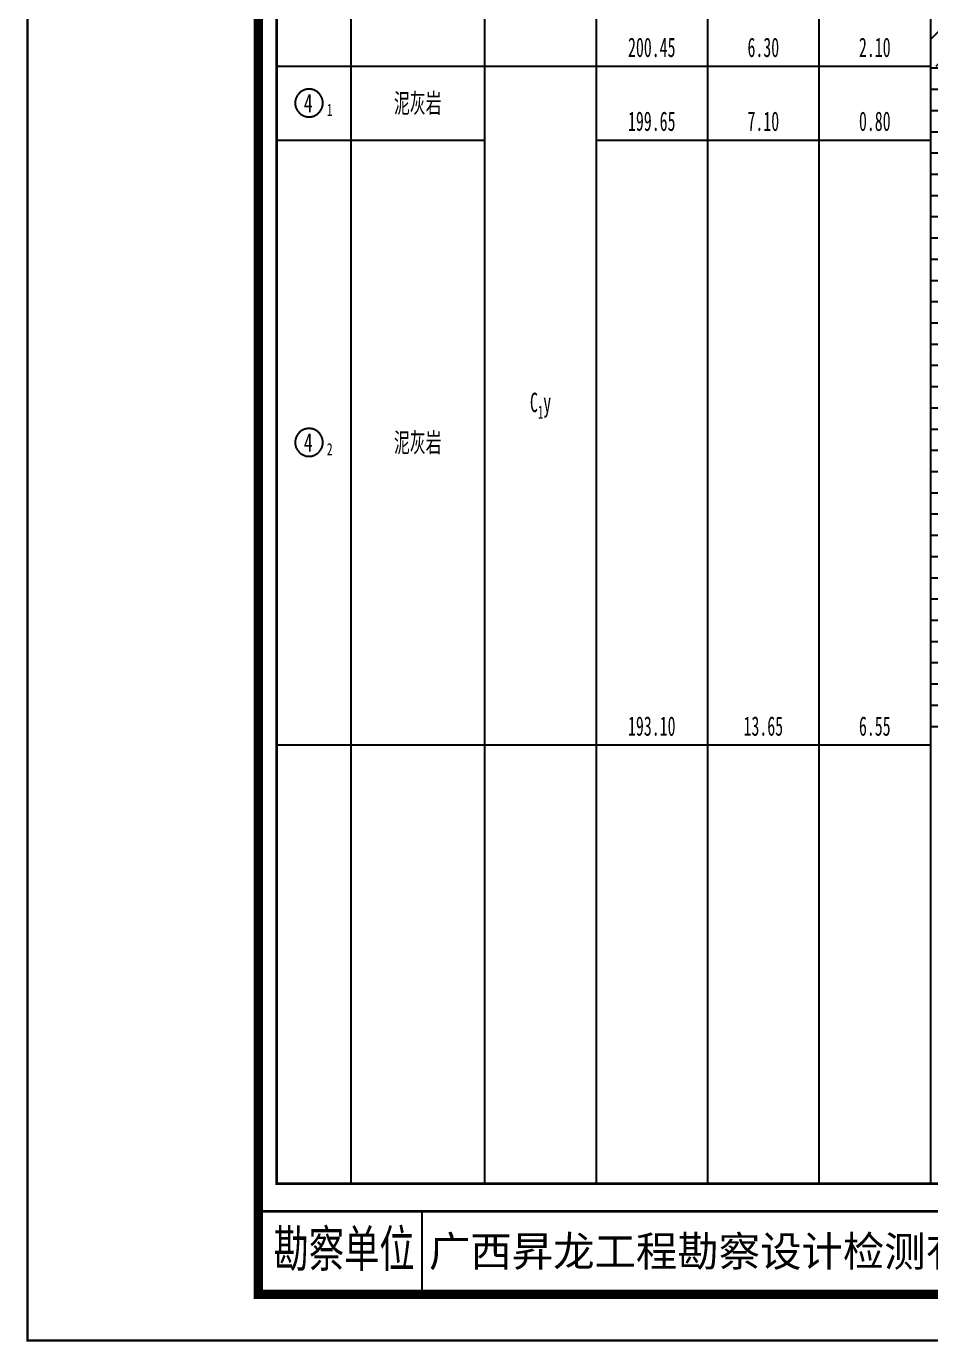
# Model space of a CAD drawing. Header units: millimetres. Extents: x 1264 to 9491, y 619 to 916.
# Drawn here: x 7276.9 to 7374.8, y 618.8 to 761.2 of the extents above; entities that cross this region are included whole.
import ezdxf
from ezdxf.enums import TextEntityAlignment as Align

# ---------------------------------------------------------------- set-up
doc = ezdxf.new("R2010")
doc.units = ezdxf.units.MM
doc.layers.add('GICAD_POU_TEXTS', color=7, linetype='Continuous')
doc.styles.add('HT', font='simhei.ttf')
doc.styles.add('LZ_FONT', font='simfang_0.ttf', dxfattribs={"width": 0.7, "height": 8})
doc.styles.add('成果图图块', font='simfang_0.ttf', dxfattribs={"height": 2.5})
doc.styles.add('成果图表体', font='simfang_0.ttf', dxfattribs={"width": 0.6, "height": 2.1})
pattern_1 = [(0, (0, 0), (0, 2.3), []), (45, (0, 0), (4e-16, 4.5999997), [3.252691, -6.5053825])]

# ---------------------------------------------------------------- blocks, each defined once
blk = doc.blocks.new('ZZT_DCBH_Y1.dwg38', base_point=(0.51, 0))
at = {"color": 7}
blk.add_polyline3d([(-1.52, 0.02, 0), (-1.52, -0.06, 0), (-1.52, -0.13, 0), (-1.51, -0.2, 0), (-1.5, -0.28, 0), (-1.48, -0.35, 0), (-1.46, -0.42, 0), (-1.44, -0.49, 0), (-1.41, -0.56, 0), (-1.38, -0.63, 0), (-1.35, -0.69, 0), (-1.31, -0.76, 0), (-1.27, -0.82, 0), (-1.23, -0.88, 0), (-1.18, -0.94, 0), (-1.14, -0.99, 0), (-1.09, -1.04, 0), (-1.03, -1.1, 0), (-0.98, -1.14, 0), (-0.92, -1.19, 0), (-0.86, -1.23, 0), (-0.8, -1.27, 0), (-0.73, -1.31, 0), (-0.67, -1.34, 0), (-0.6, -1.37, 0), (-0.53, -1.4, 0), (-0.46, -1.42, 0), (-0.39, -1.44, 0), (-0.32, -1.46, 0), (-0.25, -1.47, 0), (-0.17, -1.48, 0), (-0.1, -1.48, 0), (-0.02, -1.48, 0), (0.05, -1.48, 0), (0.12, -1.48, 0), (0.2, -1.47, 0), (0.27, -1.46, 0), (0.34, -1.44, 0), (0.41, -1.42, 0), (0.48, -1.4, 0), (0.55, -1.37, 0), (0.62, -1.34, 0), (0.68, -1.31, 0), (0.75, -1.27, 0), (0.81, -1.23, 0), (0.87, -1.19, 0), (0.93, -1.14, 0), (0.98, -1.1, 0), (1.04, -1.04, 0), (1.09, -0.99, 0), (1.13, -0.94, 0), (1.18, -0.88, 0), (1.22, -0.82, 0), (1.26, -0.76, 0), (1.3, -0.69, 0), (1.33, -0.63, 0), (1.36, -0.56, 0), (1.39, -0.49, 0), (1.41, -0.42, 0), (1.43, -0.35, 0), (1.45, -0.28, 0), (1.46, -0.2, 0), (1.47, -0.13, 0), (1.47, -0.06, 0), (1.48, 0.02, 0), (1.47, 0.09, 0), (1.47, 0.16, 0), (1.46, 0.24, 0), (1.45, 0.31, 0), (1.43, 0.38, 0), (1.41, 0.45, 0), (1.39, 0.52, 0), (1.36, 0.59, 0), (1.33, 0.66, 0), (1.3, 0.72, 0), (1.26, 0.79, 0), (1.22, 0.85, 0), (1.18, 0.91, 0), (1.13, 0.97, 0), (1.09, 1.02, 0), (1.04, 1.08, 0), (0.98, 1.13, 0), (0.93, 1.18, 0), (0.87, 1.22, 0), (0.81, 1.26, 0), (0.75, 1.3, 0), (0.68, 1.34, 0), (0.62, 1.37, 0), (0.55, 1.4, 0), (0.48, 1.43, 0), (0.41, 1.45, 0), (0.34, 1.47, 0), (0.27, 1.49, 0), (0.2, 1.5, 0), (0.12, 1.51, 0), (0.05, 1.51, 0), (-0.02, 1.52, 0), (-0.1, 1.51, 0), (-0.17, 1.51, 0), (-0.25, 1.5, 0), (-0.32, 1.49, 0), (-0.39, 1.47, 0), (-0.46, 1.45, 0), (-0.53, 1.43, 0), (-0.6, 1.4, 0), (-0.67, 1.37, 0), (-0.73, 1.34, 0), (-0.8, 1.3, 0), (-0.86, 1.26, 0), (-0.92, 1.22, 0), (-0.98, 1.18, 0), (-1.03, 1.13, 0), (-1.09, 1.08, 0), (-1.14, 1.02, 0), (-1.18, 0.97, 0), (-1.23, 0.91, 0), (-1.27, 0.85, 0), (-1.31, 0.79, 0), (-1.35, 0.72, 0), (-1.38, 0.66, 0), (-1.41, 0.59, 0), (-1.44, 0.52, 0), (-1.46, 0.45, 0), (-1.48, 0.38, 0), (-1.5, 0.31, 0), (-1.51, 0.24, 0), (-1.52, 0.16, 0), (-1.52, 0.09, 0), (-1.52, 0.02, 0)], dxfattribs=at)
at = {"layer": 'GICAD_POU_TEXTS', "color": 7, "style": '成果图图块', "width": 0.7}
blk.add_text('4', height=2, dxfattribs=at).set_placement((-0.11, -0.99), align=Align.CENTER)
blk.add_text('1', height=1.33, dxfattribs=at).set_placement((1.9, -1.39))
blk = doc.blocks.new('ZZT_DCBH_Y1.dwg39', base_point=(0.51, 0))
at = {"color": 7}
blk.add_polyline3d([(-1.52, 0.02, 0), (-1.52, -0.06, 0), (-1.52, -0.13, 0), (-1.51, -0.2, 0), (-1.5, -0.28, 0), (-1.48, -0.35, 0), (-1.46, -0.42, 0), (-1.44, -0.49, 0), (-1.41, -0.56, 0), (-1.38, -0.63, 0), (-1.35, -0.69, 0), (-1.31, -0.76, 0), (-1.27, -0.82, 0), (-1.23, -0.88, 0), (-1.18, -0.94, 0), (-1.14, -0.99, 0), (-1.09, -1.04, 0), (-1.03, -1.1, 0), (-0.98, -1.14, 0), (-0.92, -1.19, 0), (-0.86, -1.23, 0), (-0.8, -1.27, 0), (-0.73, -1.31, 0), (-0.67, -1.34, 0), (-0.6, -1.37, 0), (-0.53, -1.4, 0), (-0.46, -1.42, 0), (-0.39, -1.44, 0), (-0.32, -1.46, 0), (-0.25, -1.47, 0), (-0.17, -1.48, 0), (-0.1, -1.48, 0), (-0.02, -1.48, 0), (0.05, -1.48, 0), (0.12, -1.48, 0), (0.2, -1.47, 0), (0.27, -1.46, 0), (0.34, -1.44, 0), (0.41, -1.42, 0), (0.48, -1.4, 0), (0.55, -1.37, 0), (0.62, -1.34, 0), (0.68, -1.31, 0), (0.75, -1.27, 0), (0.81, -1.23, 0), (0.87, -1.19, 0), (0.93, -1.14, 0), (0.98, -1.1, 0), (1.04, -1.04, 0), (1.09, -0.99, 0), (1.13, -0.94, 0), (1.18, -0.88, 0), (1.22, -0.82, 0), (1.26, -0.76, 0), (1.3, -0.69, 0), (1.33, -0.63, 0), (1.36, -0.56, 0), (1.39, -0.49, 0), (1.41, -0.42, 0), (1.43, -0.35, 0), (1.45, -0.28, 0), (1.46, -0.2, 0), (1.47, -0.13, 0), (1.47, -0.06, 0), (1.48, 0.02, 0), (1.47, 0.09, 0), (1.47, 0.16, 0), (1.46, 0.24, 0), (1.45, 0.31, 0), (1.43, 0.38, 0), (1.41, 0.45, 0), (1.39, 0.52, 0), (1.36, 0.59, 0), (1.33, 0.66, 0), (1.3, 0.72, 0), (1.26, 0.79, 0), (1.22, 0.85, 0), (1.18, 0.91, 0), (1.13, 0.97, 0), (1.09, 1.02, 0), (1.04, 1.08, 0), (0.98, 1.13, 0), (0.93, 1.18, 0), (0.87, 1.22, 0), (0.81, 1.26, 0), (0.75, 1.3, 0), (0.68, 1.34, 0), (0.62, 1.37, 0), (0.55, 1.4, 0), (0.48, 1.43, 0), (0.41, 1.45, 0), (0.34, 1.47, 0), (0.27, 1.49, 0), (0.2, 1.5, 0), (0.12, 1.51, 0), (0.05, 1.51, 0), (-0.02, 1.52, 0), (-0.1, 1.51, 0), (-0.17, 1.51, 0), (-0.25, 1.5, 0), (-0.32, 1.49, 0), (-0.39, 1.47, 0), (-0.46, 1.45, 0), (-0.53, 1.43, 0), (-0.6, 1.4, 0), (-0.67, 1.37, 0), (-0.73, 1.34, 0), (-0.8, 1.3, 0), (-0.86, 1.26, 0), (-0.92, 1.22, 0), (-0.98, 1.18, 0), (-1.03, 1.13, 0), (-1.09, 1.08, 0), (-1.14, 1.02, 0), (-1.18, 0.97, 0), (-1.23, 0.91, 0), (-1.27, 0.85, 0), (-1.31, 0.79, 0), (-1.35, 0.72, 0), (-1.38, 0.66, 0), (-1.41, 0.59, 0), (-1.44, 0.52, 0), (-1.46, 0.45, 0), (-1.48, 0.38, 0), (-1.5, 0.31, 0), (-1.51, 0.24, 0), (-1.52, 0.16, 0), (-1.52, 0.09, 0), (-1.52, 0.02, 0)], dxfattribs=at)
at = {"layer": 'GICAD_POU_TEXTS', "color": 7, "style": '成果图图块', "width": 0.7}
blk.add_text('4', height=2, dxfattribs=at).set_placement((-0.11, -0.99), align=Align.CENTER)
blk.add_text('2', height=1.33, dxfattribs=at).set_placement((1.9, -1.39))
blk = doc.blocks.new('柱状图图框模板-(昇龙标准).dwg27', base_point=(27, 229))
blk.add_line((42.74, 4.95), (42.74, 13.95))
blk.add_line((42.74, 4.95), (42.74, 13.95))
for points, const_width in [([(0, 0), (210, 0), (210, 297), (0, 297)], 0.25), ([(25, 5), (205, 5), (205, 292), (25, 292)], 1), ([(27, 265), (203, 265), (203, 17), (27, 17)], 0.3)]:
    blk.add_lwpolyline(points, close=True, dxfattribs=dict(const_width=const_width))
at = {"const_width": 0.3}
blk.add_lwpolyline([(25, 14), (205, 14)], dxfattribs=at)
at = {"style": 'LZ_FONT', "width": 0.7}
blk.add_text('勘察单位', height=4, dxfattribs=at).set_placement((26.65, 7.95))
at = {"style": 'HT'}
blk.add_text('广西昇龙工程勘察设计检测有限公司', height=3.2865, dxfattribs=at).set_placement((43.48, 8.02))

msp = doc.modelspace()

# ---------------------------------------------------------------- hatches: boundary and pattern name
at = {"linetype": 'Continuous'}
h = msp.add_hatch(dxfattribs=at)
h.set_pattern_fill('GKNXT', scale=0.5, style=0, pattern_type=2)
h.set_pattern_definition([(45, (0, 0), (-1.76776695, 1.76776695), [])])
h.paths.add_polyline_path([(7374.82, 756.89), (7389.31, 756.89), (7389.31, 777.89), (7374.82, 777.89)])
h = msp.add_hatch(dxfattribs=at)
h.set_pattern_fill('GKNHY1', scale=0.5, style=0, pattern_type=2)
h.set_pattern_definition(pattern_1)
h.paths.add_polyline_path([(7374.82, 748.89), (7389.31, 748.89), (7389.31, 756.89), (7374.82, 756.89)])
h = msp.add_hatch(dxfattribs=at)
h.set_pattern_fill('GKNHY1', scale=0.5, style=0, pattern_type=2)
h.set_pattern_definition(pattern_1)
h.paths.add_polyline_path([(7374.82, 683.39), (7389.31, 683.39), (7389.31, 748.89), (7374.82, 748.89)])

# ---------------------------------------------------------------- linework, layer by layer
at = {"color": 0}
for p, q in [((7304, 756.89), (7304, 777.89)), ((7312.05, 756.89), (7312.05, 777.89)), ((7304, 756.89), (7312.05, 756.89)), ((7304, 756.89), (7312.05, 756.89)), ((7304, 748.89), (7304, 756.89)), ((7312.05, 748.89), (7312.05, 756.89)), ((7304, 748.89), (7312.05, 748.89)), ((7304, 748.89), (7312.05, 748.89)), ((7304, 683.39), (7304, 748.89)), ((7312.05, 683.39), (7312.05, 748.89)), ((7304, 683.39), (7312.05, 683.39))]:
    msp.add_line(p, q, dxfattribs=at)
for points in [[(7304, 635.89), (7304, 819.89)], [(7312.05, 635.89), (7312.05, 819.89)], [(7312.05, 635.89), (7312.05, 819.89)], [(7326.54, 635.89), (7326.54, 819.89)], [(7326.54, 635.89), (7326.54, 819.89)], [(7338.61, 635.89), (7338.61, 819.89)], [(7338.61, 635.89), (7338.61, 819.89)], [(7350.68, 635.89), (7350.68, 819.89)], [(7350.68, 635.89), (7350.68, 819.89)], [(7362.75, 635.89), (7362.75, 819.89)], [(7362.75, 635.89), (7362.75, 819.89)], [(7374.82, 635.89), (7374.82, 819.89)], [(7374.82, 635.89), (7374.82, 819.89)], [(7312.05, 756.89), (7312.05, 777.89)], [(7326.54, 756.89), (7326.54, 777.89)], [(7326.54, 756.89), (7326.54, 777.89)], [(7338.61, 756.89), (7338.61, 777.89)], [(7338.61, 756.89), (7338.61, 777.89)], [(7350.68, 756.89), (7350.68, 777.89)], [(7350.68, 756.89), (7350.68, 777.89)], [(7362.75, 756.89), (7362.75, 777.89)], [(7362.75, 756.89), (7362.75, 777.89)], [(7374.82, 756.89), (7374.82, 777.89)], [(7312.05, 756.89), (7326.54, 756.89)], [(7312.05, 756.89), (7326.54, 756.89)], [(7312.05, 748.89), (7312.05, 756.89)], [(7326.54, 748.89), (7326.54, 756.89)], [(7326.54, 756.89), (7338.61, 756.89)], [(7326.54, 756.89), (7338.61, 756.89)], [(7326.54, 683.39), (7326.54, 756.89)], [(7338.61, 683.39), (7338.61, 756.89)], [(7338.61, 756.89), (7350.68, 756.89)], [(7338.61, 756.89), (7350.68, 756.89)], [(7338.61, 748.89), (7338.61, 756.89)], [(7350.68, 748.89), (7350.68, 756.89)], [(7350.68, 756.89), (7362.75, 756.89)], [(7350.68, 756.89), (7362.75, 756.89)], [(7350.68, 748.89), (7350.68, 756.89)], [(7362.75, 748.89), (7362.75, 756.89)], [(7362.75, 756.89), (7374.82, 756.89)], [(7362.75, 756.89), (7374.82, 756.89)], [(7362.75, 748.89), (7362.75, 756.89)], [(7374.82, 748.89), (7374.82, 756.89)], [(7312.05, 748.89), (7326.54, 748.89)], [(7312.05, 748.89), (7326.54, 748.89)], [(7312.05, 683.39), (7312.05, 748.89)], [(7326.54, 683.39), (7326.54, 748.89)], [(7338.61, 748.89), (7350.68, 748.89)], [(7338.61, 748.89), (7350.68, 748.89)], [(7338.61, 683.39), (7338.61, 748.89)], [(7350.68, 683.39), (7350.68, 748.89)], [(7350.68, 748.89), (7362.75, 748.89)], [(7350.68, 748.89), (7362.75, 748.89)], [(7350.68, 683.39), (7350.68, 748.89)], [(7362.75, 683.39), (7362.75, 748.89)], [(7362.75, 748.89), (7374.82, 748.89)], [(7362.75, 748.89), (7374.82, 748.89)], [(7362.75, 683.39), (7362.75, 748.89)], [(7374.82, 683.39), (7374.82, 748.89)], [(7312.05, 683.39), (7326.54, 683.39)], [(7326.54, 683.39), (7338.61, 683.39)], [(7338.61, 683.39), (7350.68, 683.39)], [(7350.68, 683.39), (7362.75, 683.39)], [(7362.75, 683.39), (7374.82, 683.39)], [(7304, 635.89), (7312.05, 635.89)], [(7312.05, 635.89), (7326.54, 635.89)], [(7326.54, 635.89), (7338.61, 635.89)], [(7338.61, 635.89), (7350.68, 635.89)], [(7350.68, 635.89), (7362.75, 635.89)], [(7362.75, 635.89), (7374.82, 635.89)], [(7374.82, 635.89), (7389.31, 635.89)]]:
    msp.add_lwpolyline(points, dxfattribs=at)

# ---------------------------------------------------------------- block references
for name, p in [('柱状图图框模板-(昇龙标准).dwg27', (7304, 847.89)), ('ZZT_DCBH_Y1.dwg38', (7308.03, 752.89)), ('ZZT_DCBH_Y1.dwg39', (7308.03, 716.14))]:
    msp.add_blockref(name, p)

# ---------------------------------------------------------------- texts
at = {"color": 0, "style": '成果图表体', "width": 0.6}
for s, height, p in [('200.45', 2.1, (7342.04, 757.89)), ('6.30', 2.1, (7354.98, 757.89)), ('2.10', 2.1, (7367.05, 757.89)), ('泥灰岩', 2.1, (7316.69, 751.84)), ('199.65', 2.1, (7342.04, 749.89)), ('7.10', 2.1, (7354.98, 749.89)), ('0.80', 2.1, (7367.05, 749.89)), ('C', 2.1, (7331.42, 719.44)), ('y', 2.1, (7332.86, 719.44)), ('1', 1.4, (7332.28, 718.74)), ('泥灰岩', 2.1, (7316.69, 715.09)), ('193.10', 2.1, (7342.04, 684.39)), ('13.65', 2.1, (7354.55, 684.39)), ('6.55', 2.1, (7367.05, 684.39))]:
    msp.add_text(s, height=height, dxfattribs=at).set_placement(p)

doc.saveas('drawing.dxf')
